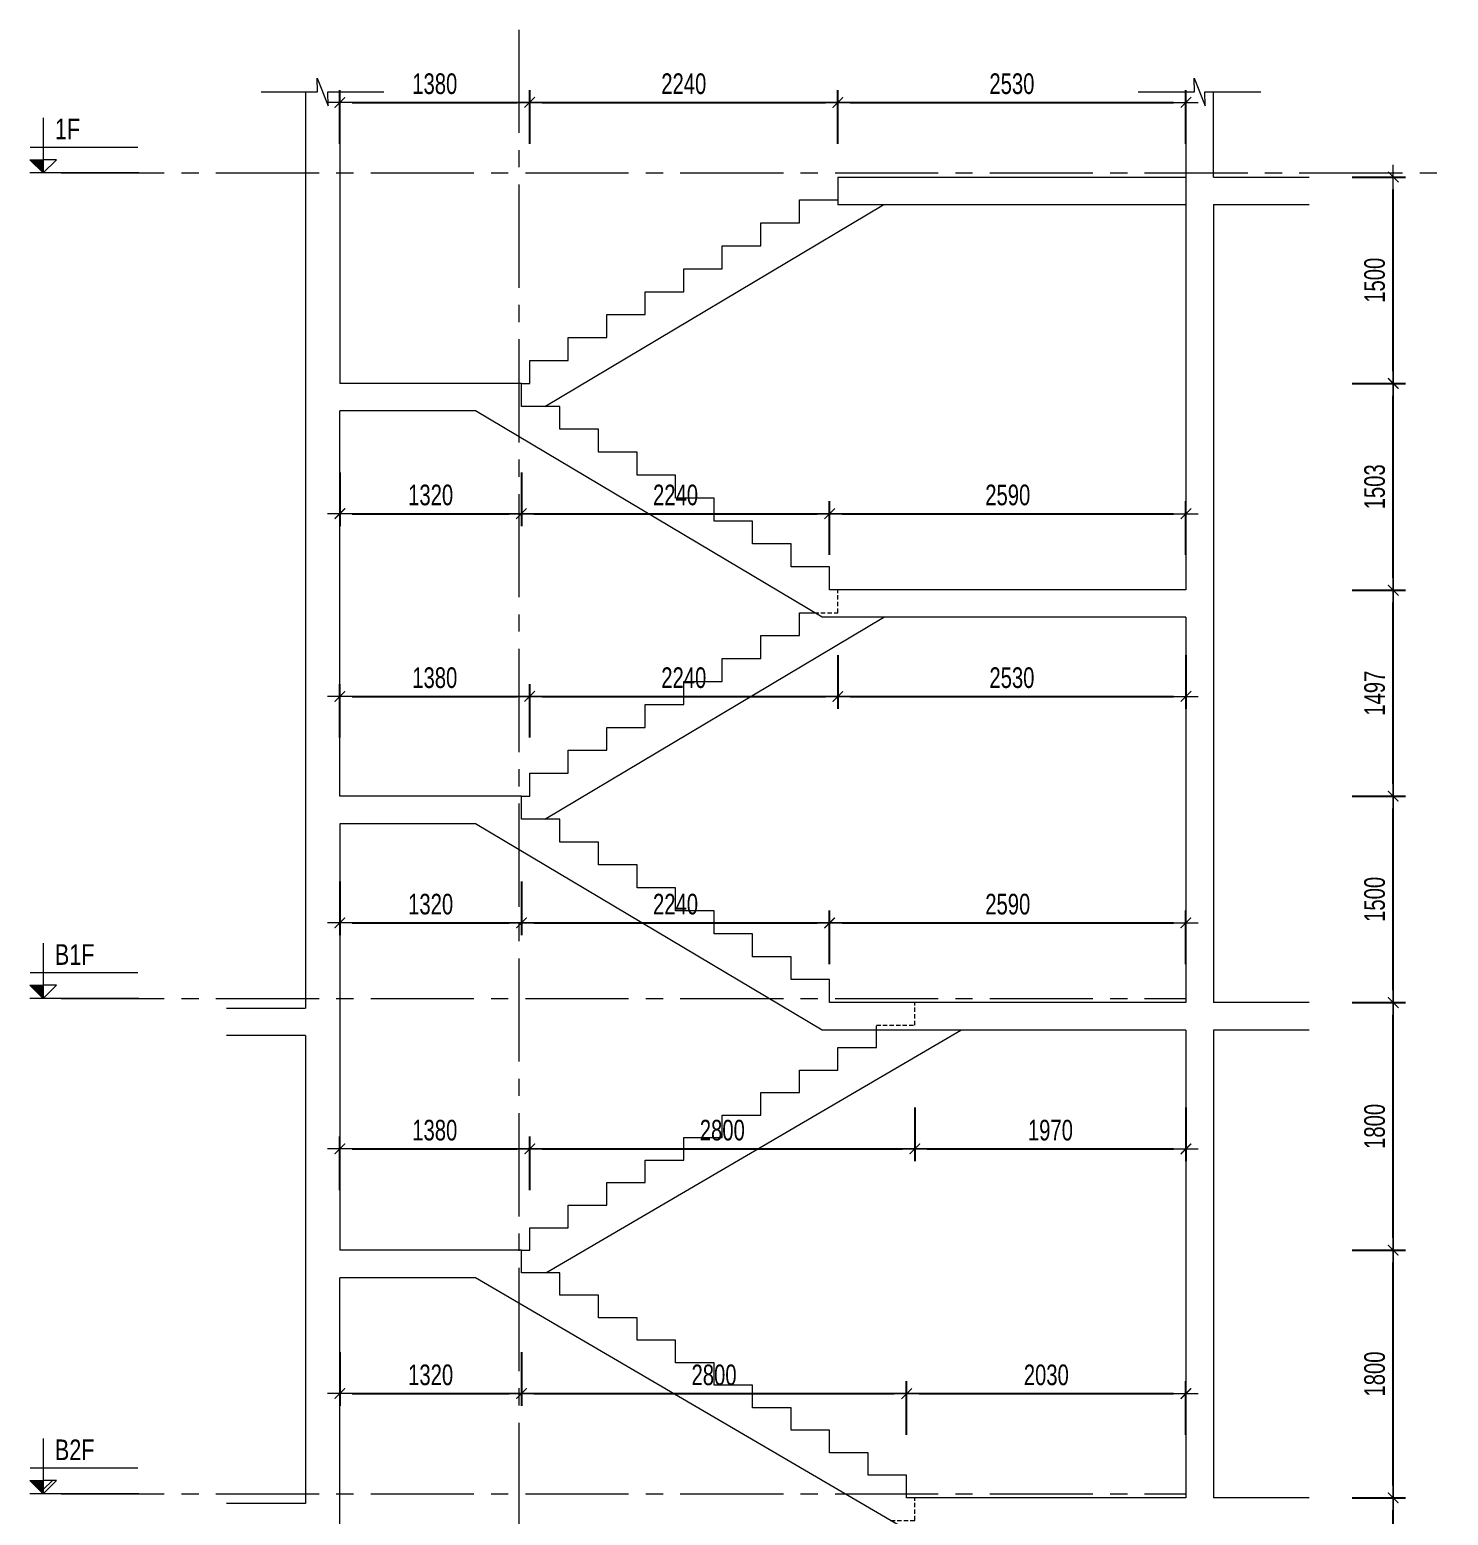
# Model space of a CAD drawing. Header units: millimetres. Extents: x -179076 to 254975, y -18667 to 296191.
# Drawn here: x 141845 to 152156, y 51589 to 62387 of the extents above; entities that cross this region are included whole.
import ezdxf

# ---------------------------------------------------------------- set-up
doc = ezdxf.new("R2010")
doc.units = ezdxf.units.MM
doc.linetypes.add('CENTER2', pattern=[1.125, 0.75, -0.125, 0.125, -0.125])
doc.linetypes.add('HIDDEN2', pattern=[4.762499999999999, 3.175, -1.5875])
doc.layers.get('Defpoints').update_dxf_attribs({"color": 151, "lineweight": 9})
for name, color, linetype, lineweight in [('NDC_S_ANNO', 7, 'Continuous', 20), ('NDC_S_AXIS', 5, 'CENTER2', 13), ('NDC_S_CONTINUOUS', 3, 'Continuous', 20), ('NDC_S_DIM', 1, 'Continuous', 15), ('NDC_S_HIDDEN', 8, 'HIDDEN2', 13), ('NDC_S_SLAB', 2, 'Continuous', 20), ('NDC_S_SYMBOL', 1, 'Continuous', 15), ('NDC_S_TEXT SYMBOL', 7, 'Continuous', 20), ('NDC_S_VN TEXT', 7, 'Continuous', 20)]:
    doc.layers.add(name, color=color, linetype=linetype, lineweight=lineweight)
doc.styles.add('NDC_ANNO', font='', dxfattribs={"width": 0.8})
doc.styles.add('NDC_DIM', font='', dxfattribs={"width": 0.75})
doc.styles.get('NDC_ANNO').set_extended_font_data('Dotum')
doc.styles.get('NDC_DIM').set_extended_font_data('Dotum')
doc.dimstyles.new('NDC_dim_60', dxfattribs={"dimscale": 60, "dimtxt": 2.5, "dimasz": 1.5, "dimexe": 1.5, "dimexo": 2.5, "dimgap": 1, "dimtad": 1, "dimdec": 0, "dimzin": 0, "dimdsep": 46, "dimtxsty": 'NDC_DIM', "dimblk": 'DIMMARK', "dimcen": 0.09, "dimdle": 1.2, "dimclrd": 1, "dimclre": 1, "dimclrt": 3, "dimadec": 0, "dimazin": 0, "dimtfac": 1, "dimtdec": 0, "dimtix": 1, "dimtofl": 0, "dimtmove": 0, "dimatfit": 3, "dimfxl": 5, "dimfxlon": 1, "dimtolj": 1, "dimtzin": 0, "dimarcsym": 0})

# ---------------------------------------------------------------- blocks, each defined once
blk = doc.blocks.new('DIMMARK')
at = {"layer": 'NDC_S_DIM', "color": 1}
blk.add_line((-1.5, 0), (1, 0), dxfattribs=at)
at = {"layer": 'NDC_S_DIM', "color": 2, "const_width": 0.1}
blk.add_lwpolyline([(-0.4242640687119285, -0.4242640687119285), (0.4242640687119285, 0.4242640687119285)], dxfattribs=at)
blk = doc.blocks.new('*D1875')
at = {"layer": 'Defpoints', "color": 0, "transparency": 16777216}
for p in [(144098.8112698232, 53516.01293864434), (145418.8112698327, 53516.01293864434), (145418.8112698327, 52473.87206386106)]:
    blk.add_point(p, dxfattribs=at)
at = {"layer": 'NDC_S_DIM', "color": 1, "lineweight": -2, "transparency": 16777216}
for p, q in [((144098.8112698232, 52773.87206386106), (144098.8112698232, 52383.87206386106)), ((145418.8112698327, 52773.87206386106), (145418.8112698327, 52383.87206386106)), ((144188.8112698232, 52473.87206386106), (145328.8112698327, 52473.87206386106))]:
    blk.add_line(p, q, dxfattribs=at)
at = {"layer": 'NDC_S_DIM', "color": 1, "lineweight": -2, "transparency": 16777216, "xscale": 90, "yscale": 90, "zscale": 90, "rotation": 180}
blk.add_blockref('DIMMARK', (144098.8112698232, 52473.87206386106), dxfattribs=at)
at = {"layer": 'NDC_S_DIM', "color": 1, "lineweight": -2, "transparency": 16777216, "xscale": 90, "yscale": 90, "zscale": 90}
blk.add_blockref('DIMMARK', (145418.8112698327, 52473.87206386106), dxfattribs=at)
at = {"layer": 'NDC_S_DIM', "color": 3, "transparency": 16777216, "insert": (144758.8112698279, 52608.97382776879), "char_height": 150, "attachment_point": 5, "style": 'NDC_DIM'}
blk.add_mtext('\\A1;1320', dxfattribs=at)
blk = doc.blocks.new('*D1876')
at = {"layer": 'Defpoints', "color": 0, "transparency": 16777216}
for p in [(145418.8112698327, 53516.01293864434), (148218.8112698323, 52473.87206386106), (148218.8112698323, 51716.01293951256)]:
    blk.add_point(p, dxfattribs=at)
at = {"layer": 'NDC_S_DIM', "color": 1, "lineweight": -2, "transparency": 16777216}
for p, q in [((145418.8112698327, 52773.87206386106), (145418.8112698327, 52383.87206386106)), ((148218.8112698323, 52173.87206386106), (148218.8112698323, 52563.87206386106)), ((145508.8112698327, 52473.87206386106), (148128.8112698323, 52473.87206386106))]:
    blk.add_line(p, q, dxfattribs=at)
at = {"layer": 'NDC_S_DIM', "color": 1, "lineweight": -2, "transparency": 16777216, "xscale": 90, "yscale": 90, "zscale": 90, "rotation": 180}
blk.add_blockref('DIMMARK', (145418.8112698327, 52473.87206386106), dxfattribs=at)
at = {"layer": 'NDC_S_DIM', "color": 1, "lineweight": -2, "transparency": 16777216, "xscale": 90, "yscale": 90, "zscale": 90}
blk.add_blockref('DIMMARK', (148218.8112698323, 52473.87206386106), dxfattribs=at)
at = {"layer": 'NDC_S_DIM', "color": 3, "transparency": 16777216, "insert": (146818.8112698325, 52608.97382776879), "char_height": 150, "attachment_point": 5, "style": 'NDC_DIM'}
blk.add_mtext('\\A1;2800', dxfattribs=at)
blk = doc.blocks.new('*D1877')
at = {"layer": 'Defpoints', "color": 0, "transparency": 16777216}
for p in [(150248.8112897482, 52473.87206386106), (148218.8112698323, 51716.01293951256), (150248.8112897482, 51716.01293951245)]:
    blk.add_point(p, dxfattribs=at)
at = {"layer": 'NDC_S_DIM', "color": 1, "lineweight": -2, "transparency": 16777216}
for p, q in [((148218.8112698323, 52173.87206386106), (148218.8112698323, 52563.87206386106)), ((150248.8112897482, 52173.87206386106), (150248.8112897482, 52563.87206386106)), ((148308.8112698323, 52473.87206386106), (150158.8112897482, 52473.87206386106))]:
    blk.add_line(p, q, dxfattribs=at)
at = {"layer": 'NDC_S_DIM', "color": 1, "lineweight": -2, "transparency": 16777216, "xscale": 90, "yscale": 90, "zscale": 90, "rotation": 180}
blk.add_blockref('DIMMARK', (148218.8112698323, 52473.87206386106), dxfattribs=at)
at = {"layer": 'NDC_S_DIM', "color": 1, "lineweight": -2, "transparency": 16777216, "xscale": 90, "yscale": 90, "zscale": 90}
blk.add_blockref('DIMMARK', (150248.8112897482, 52473.87206386106), dxfattribs=at)
at = {"layer": 'NDC_S_DIM', "color": 3, "transparency": 16777216, "insert": (149233.8112797902, 52608.97382776879), "char_height": 150, "attachment_point": 5, "style": 'NDC_DIM'}
blk.add_mtext('\\A1;2030', dxfattribs=at)
blk = doc.blocks.new('*D1878')
at = {"layer": 'Defpoints', "color": 0, "transparency": 16777216}
for p in [(145478.8112698326, 54252.54878721672), (144098.8112698232, 53516.01293908101), (145478.8112698326, 53516.01293908101)]:
    blk.add_point(p, dxfattribs=at)
at = {"layer": 'NDC_S_DIM', "color": 1, "lineweight": -2, "transparency": 16777216}
for p, q in [((144098.8112698232, 53952.54878721672), (144098.8112698232, 54342.54878721672)), ((145478.8112698326, 53952.54878721672), (145478.8112698326, 54342.54878721672)), ((144188.8112698232, 54252.54878721672), (145388.8112698326, 54252.54878721672))]:
    blk.add_line(p, q, dxfattribs=at)
at = {"layer": 'NDC_S_DIM', "color": 1, "lineweight": -2, "transparency": 16777216, "xscale": 90, "yscale": 90, "zscale": 90, "rotation": 180}
blk.add_blockref('DIMMARK', (144098.8112698232, 54252.54878721672), dxfattribs=at)
at = {"layer": 'NDC_S_DIM', "color": 1, "lineweight": -2, "transparency": 16777216, "xscale": 90, "yscale": 90, "zscale": 90}
blk.add_blockref('DIMMARK', (145478.8112698326, 54252.54878721672), dxfattribs=at)
at = {"layer": 'NDC_S_DIM', "color": 3, "transparency": 16777216, "insert": (144788.8112698279, 54387.65055112445), "char_height": 150, "attachment_point": 5, "style": 'NDC_DIM'}
blk.add_mtext('\\A1;1380', dxfattribs=at)
blk = doc.blocks.new('*D1888')
at = {"layer": 'Defpoints', "color": 0, "transparency": 16777216}
for p in [(148278.8112698323, 55152.37657583931), (148278.8112698323, 54252.54878721672), (145478.8112698326, 53516.01293908101)]:
    blk.add_point(p, dxfattribs=at)
at = {"layer": 'NDC_S_DIM', "color": 1, "lineweight": -2, "transparency": 16777216}
for p, q in [((148278.8112698323, 54552.54878721672), (148278.8112698323, 54162.54878721672)), ((145478.8112698326, 53952.54878721672), (145478.8112698326, 54342.54878721672)), ((145568.8112698326, 54252.54878721672), (148188.8112698323, 54252.54878721672))]:
    blk.add_line(p, q, dxfattribs=at)
at = {"layer": 'NDC_S_DIM', "color": 1, "lineweight": -2, "transparency": 16777216, "xscale": 90, "yscale": 90, "zscale": 90, "rotation": 180}
blk.add_blockref('DIMMARK', (145478.8112698326, 54252.54878721672), dxfattribs=at)
at = {"layer": 'NDC_S_DIM', "color": 1, "lineweight": -2, "transparency": 16777216, "xscale": 90, "yscale": 90, "zscale": 90}
blk.add_blockref('DIMMARK', (148278.8112698323, 54252.54878721672), dxfattribs=at)
at = {"layer": 'NDC_S_DIM', "color": 3, "transparency": 16777216, "insert": (146878.8112698324, 54387.65055112445), "char_height": 150, "attachment_point": 5, "style": 'NDC_DIM'}
blk.add_mtext('\\A1;2800', dxfattribs=at)
blk = doc.blocks.new('*D1889')
at = {"layer": 'Defpoints', "color": 0, "transparency": 16777216}
for p in [(148278.8112698323, 55152.37657583931), (150248.8112897482, 55116.01293951256), (150248.8112897482, 54252.54878721672)]:
    blk.add_point(p, dxfattribs=at)
at = {"layer": 'NDC_S_DIM', "color": 1, "lineweight": -2, "transparency": 16777216}
for p, q in [((148278.8112698323, 54552.54878721672), (148278.8112698323, 54162.54878721672)), ((150248.8112897482, 54552.54878721672), (150248.8112897482, 54162.54878721672)), ((148368.8112698323, 54252.54878721672), (150158.8112897482, 54252.54878721672))]:
    blk.add_line(p, q, dxfattribs=at)
at = {"layer": 'NDC_S_DIM', "color": 1, "lineweight": -2, "transparency": 16777216, "xscale": 90, "yscale": 90, "zscale": 90, "rotation": 180}
blk.add_blockref('DIMMARK', (148278.8112698323, 54252.54878721672), dxfattribs=at)
at = {"layer": 'NDC_S_DIM', "color": 1, "lineweight": -2, "transparency": 16777216, "xscale": 90, "yscale": 90, "zscale": 90}
blk.add_blockref('DIMMARK', (150248.8112897482, 54252.54878721672), dxfattribs=at)
at = {"layer": 'NDC_S_DIM', "color": 3, "transparency": 16777216, "insert": (149263.8112797902, 54387.65055112445), "char_height": 150, "attachment_point": 5, "style": 'NDC_DIM'}
blk.add_mtext('\\A1;1970', dxfattribs=at)
blk = doc.blocks.new('*D1890')
at = {"layer": 'Defpoints', "color": 0, "transparency": 16777216}
for p in [(144098.8112698232, 56816.01293951419), (145418.8112698327, 56816.01293951419), (145418.8112698327, 55895.36384283921)]:
    blk.add_point(p, dxfattribs=at)
at = {"layer": 'NDC_S_DIM', "color": 1, "lineweight": -2, "transparency": 16777216}
for p, q in [((144098.8112698232, 56195.36384283921), (144098.8112698232, 55805.36384283921)), ((145418.8112698327, 56195.36384283921), (145418.8112698327, 55805.36384283921)), ((144188.8112698232, 55895.36384283921), (145328.8112698327, 55895.36384283921))]:
    blk.add_line(p, q, dxfattribs=at)
at = {"layer": 'NDC_S_DIM', "color": 1, "lineweight": -2, "transparency": 16777216, "xscale": 90, "yscale": 90, "zscale": 90, "rotation": 180}
blk.add_blockref('DIMMARK', (144098.8112698232, 55895.36384283921), dxfattribs=at)
at = {"layer": 'NDC_S_DIM', "color": 1, "lineweight": -2, "transparency": 16777216, "xscale": 90, "yscale": 90, "zscale": 90}
blk.add_blockref('DIMMARK', (145418.8112698327, 55895.36384283921), dxfattribs=at)
at = {"layer": 'NDC_S_DIM', "color": 3, "transparency": 16777216, "insert": (144758.8112698279, 56030.46560674694), "char_height": 150, "attachment_point": 5, "style": 'NDC_DIM'}
blk.add_mtext('\\A1;1320', dxfattribs=at)
blk = doc.blocks.new('*D1891')
at = {"layer": 'Defpoints', "color": 0, "transparency": 16777216}
for p in [(145418.8112698327, 56816.01293951419), (147658.8113654723, 55895.36384283921), (147658.8113654723, 55316.01293951256)]:
    blk.add_point(p, dxfattribs=at)
at = {"layer": 'NDC_S_DIM', "color": 1, "lineweight": -2, "transparency": 16777216}
for p, q in [((145418.8112698327, 56195.36384283921), (145418.8112698327, 55805.36384283921)), ((147658.8113654723, 55595.36384283921), (147658.8113654723, 55985.36384283921)), ((145508.8112698327, 55895.36384283921), (147568.8113654723, 55895.36384283921))]:
    blk.add_line(p, q, dxfattribs=at)
at = {"layer": 'NDC_S_DIM', "color": 1, "lineweight": -2, "transparency": 16777216, "xscale": 90, "yscale": 90, "zscale": 90, "rotation": 180}
blk.add_blockref('DIMMARK', (145418.8112698327, 55895.36384283921), dxfattribs=at)
at = {"layer": 'NDC_S_DIM', "color": 1, "lineweight": -2, "transparency": 16777216, "xscale": 90, "yscale": 90, "zscale": 90}
blk.add_blockref('DIMMARK', (147658.8113654723, 55895.36384283921), dxfattribs=at)
at = {"layer": 'NDC_S_DIM', "color": 3, "transparency": 16777216, "insert": (146538.8113176525, 56030.46560674694), "char_height": 150, "attachment_point": 5, "style": 'NDC_DIM'}
blk.add_mtext('\\A1;2240', dxfattribs=at)
blk = doc.blocks.new('*D1892')
at = {"layer": 'Defpoints', "color": 0, "transparency": 16777216}
for p in [(150248.8112897482, 55895.36384283921), (147658.8113654723, 55316.01293951256), (150248.8112897482, 55316.01293951256)]:
    blk.add_point(p, dxfattribs=at)
at = {"layer": 'NDC_S_DIM', "color": 1, "lineweight": -2, "transparency": 16777216}
for p, q in [((147658.8113654723, 55595.36384283921), (147658.8113654723, 55985.36384283921)), ((150248.8112897482, 55595.36384283921), (150248.8112897482, 55985.36384283921)), ((147748.8113654723, 55895.36384283921), (150158.8112897482, 55895.36384283921))]:
    blk.add_line(p, q, dxfattribs=at)
at = {"layer": 'NDC_S_DIM', "color": 1, "lineweight": -2, "transparency": 16777216, "xscale": 90, "yscale": 90, "zscale": 90, "rotation": 180}
blk.add_blockref('DIMMARK', (147658.8113654723, 55895.36384283921), dxfattribs=at)
at = {"layer": 'NDC_S_DIM', "color": 1, "lineweight": -2, "transparency": 16777216, "xscale": 90, "yscale": 90, "zscale": 90}
blk.add_blockref('DIMMARK', (150248.8112897482, 55895.36384283921), dxfattribs=at)
at = {"layer": 'NDC_S_DIM', "color": 3, "transparency": 16777216, "insert": (148953.8113276103, 56030.46560674694), "char_height": 150, "attachment_point": 5, "style": 'NDC_DIM'}
blk.add_mtext('\\A1;2590', dxfattribs=at)
blk = doc.blocks.new('*D1893')
at = {"layer": 'Defpoints', "color": 0, "transparency": 16777216}
for p in [(145478.8112698326, 57541.33646657883), (144098.8112698232, 56816.01293951419), (145478.8112698326, 56816.01293951419)]:
    blk.add_point(p, dxfattribs=at)
at = {"layer": 'NDC_S_DIM', "color": 1, "lineweight": -2, "transparency": 16777216}
for p, q in [((144098.8112698232, 57241.33646657883), (144098.8112698232, 57631.33646657883)), ((145478.8112698326, 57241.33646657883), (145478.8112698326, 57631.33646657883)), ((144188.8112698232, 57541.33646657883), (145388.8112698326, 57541.33646657883))]:
    blk.add_line(p, q, dxfattribs=at)
at = {"layer": 'NDC_S_DIM', "color": 1, "lineweight": -2, "transparency": 16777216, "xscale": 90, "yscale": 90, "zscale": 90, "rotation": 180}
blk.add_blockref('DIMMARK', (144098.8112698232, 57541.33646657883), dxfattribs=at)
at = {"layer": 'NDC_S_DIM', "color": 1, "lineweight": -2, "transparency": 16777216, "xscale": 90, "yscale": 90, "zscale": 90}
blk.add_blockref('DIMMARK', (145478.8112698326, 57541.33646657883), dxfattribs=at)
at = {"layer": 'NDC_S_DIM', "color": 3, "transparency": 16777216, "insert": (144788.8112698279, 57676.43823048656), "char_height": 150, "attachment_point": 5, "style": 'NDC_DIM'}
blk.add_mtext('\\A1;1380', dxfattribs=at)
blk = doc.blocks.new('*D1894')
at = {"layer": 'Defpoints', "color": 0, "transparency": 16777216}
for p in [(147718.8112698323, 58149.34627284722), (147718.8112698323, 57541.33646657883), (145478.8112698326, 56816.01293951419)]:
    blk.add_point(p, dxfattribs=at)
at = {"layer": 'NDC_S_DIM', "color": 1, "lineweight": -2, "transparency": 16777216}
for p, q in [((147718.8112698323, 57841.33646657883), (147718.8112698323, 57451.33646657883)), ((145478.8112698326, 57241.33646657883), (145478.8112698326, 57631.33646657883)), ((145568.8112698326, 57541.33646657883), (147628.8112698323, 57541.33646657883))]:
    blk.add_line(p, q, dxfattribs=at)
at = {"layer": 'NDC_S_DIM', "color": 1, "lineweight": -2, "transparency": 16777216, "xscale": 90, "yscale": 90, "zscale": 90, "rotation": 180}
blk.add_blockref('DIMMARK', (145478.8112698326, 57541.33646657883), dxfattribs=at)
at = {"layer": 'NDC_S_DIM', "color": 1, "lineweight": -2, "transparency": 16777216, "xscale": 90, "yscale": 90, "zscale": 90}
blk.add_blockref('DIMMARK', (147718.8112698323, 57541.33646657883), dxfattribs=at)
at = {"layer": 'NDC_S_DIM', "color": 3, "transparency": 16777216, "insert": (146598.8112698324, 57676.43823048656), "char_height": 150, "attachment_point": 5, "style": 'NDC_DIM'}
blk.add_mtext('\\A1;2240', dxfattribs=at)
blk = doc.blocks.new('*D1895')
at = {"layer": 'Defpoints', "color": 0, "transparency": 16777216}
for p in [(147718.8112698323, 58149.34627284722), (150248.8112897482, 58116.01293951128), (150248.8112897482, 57541.33646657883)]:
    blk.add_point(p, dxfattribs=at)
at = {"layer": 'NDC_S_DIM', "color": 1, "lineweight": -2, "transparency": 16777216}
for p, q in [((147718.8112698323, 57841.33646657883), (147718.8112698323, 57451.33646657883)), ((150248.8112897482, 57841.33646657883), (150248.8112897482, 57451.33646657883)), ((147808.8112698323, 57541.33646657883), (150158.8112897482, 57541.33646657883))]:
    blk.add_line(p, q, dxfattribs=at)
at = {"layer": 'NDC_S_DIM', "color": 1, "lineweight": -2, "transparency": 16777216, "xscale": 90, "yscale": 90, "zscale": 90, "rotation": 180}
blk.add_blockref('DIMMARK', (147718.8112698323, 57541.33646657883), dxfattribs=at)
at = {"layer": 'NDC_S_DIM', "color": 1, "lineweight": -2, "transparency": 16777216, "xscale": 90, "yscale": 90, "zscale": 90}
blk.add_blockref('DIMMARK', (150248.8112897482, 57541.33646657883), dxfattribs=at)
at = {"layer": 'NDC_S_DIM', "color": 3, "transparency": 16777216, "insert": (148983.8112797902, 57676.43823048656), "char_height": 150, "attachment_point": 5, "style": 'NDC_DIM'}
blk.add_mtext('\\A1;2530', dxfattribs=at)
blk = doc.blocks.new('*D1896')
at = {"layer": 'Defpoints', "color": 0, "transparency": 16777216}
for p in [(144098.8112698232, 59816.0129395128), (145418.8112698326, 59816.0129395128), (145418.8112698326, 58869.38029553189)]:
    blk.add_point(p, dxfattribs=at)
at = {"layer": 'NDC_S_DIM', "color": 1, "lineweight": -2, "transparency": 16777216}
for p, q in [((144098.8112698232, 59169.38029553189), (144098.8112698232, 58779.38029553189)), ((145418.8112698326, 59169.38029553189), (145418.8112698326, 58779.38029553189)), ((144188.8112698232, 58869.38029553189), (145328.8112698326, 58869.38029553189))]:
    blk.add_line(p, q, dxfattribs=at)
at = {"layer": 'NDC_S_DIM', "color": 1, "lineweight": -2, "transparency": 16777216, "xscale": 90, "yscale": 90, "zscale": 90, "rotation": 180}
blk.add_blockref('DIMMARK', (144098.8112698232, 58869.38029553189), dxfattribs=at)
at = {"layer": 'NDC_S_DIM', "color": 1, "lineweight": -2, "transparency": 16777216, "xscale": 90, "yscale": 90, "zscale": 90}
blk.add_blockref('DIMMARK', (145418.8112698326, 58869.38029553189), dxfattribs=at)
at = {"layer": 'NDC_S_DIM', "color": 3, "transparency": 16777216, "insert": (144758.8112698279, 59004.48205943962), "char_height": 150, "attachment_point": 5, "style": 'NDC_DIM'}
blk.add_mtext('\\A1;1320', dxfattribs=at)
blk = doc.blocks.new('*D1897')
at = {"layer": 'Defpoints', "color": 0, "transparency": 16777216}
for p in [(145418.8112698326, 59816.0129395128), (147658.8112698323, 58869.38029553189), (147658.8112698323, 58316.0129395114)]:
    blk.add_point(p, dxfattribs=at)
at = {"layer": 'NDC_S_DIM', "color": 1, "lineweight": -2, "transparency": 16777216}
for p, q in [((145418.8112698326, 59169.38029553189), (145418.8112698326, 58779.38029553189)), ((147658.8112698323, 58569.38029553189), (147658.8112698323, 58959.38029553189)), ((145508.8112698326, 58869.38029553189), (147568.8112698323, 58869.38029553189))]:
    blk.add_line(p, q, dxfattribs=at)
at = {"layer": 'NDC_S_DIM', "color": 1, "lineweight": -2, "transparency": 16777216, "xscale": 90, "yscale": 90, "zscale": 90, "rotation": 180}
blk.add_blockref('DIMMARK', (145418.8112698326, 58869.38029553189), dxfattribs=at)
at = {"layer": 'NDC_S_DIM', "color": 1, "lineweight": -2, "transparency": 16777216, "xscale": 90, "yscale": 90, "zscale": 90}
blk.add_blockref('DIMMARK', (147658.8112698323, 58869.38029553189), dxfattribs=at)
at = {"layer": 'NDC_S_DIM', "color": 3, "transparency": 16777216, "insert": (146538.8112698324, 59004.48205943962), "char_height": 150, "attachment_point": 5, "style": 'NDC_DIM'}
blk.add_mtext('\\A1;2240', dxfattribs=at)
blk = doc.blocks.new('*D1898')
at = {"layer": 'Defpoints', "color": 0, "transparency": 16777216}
for p in [(150248.8112897484, 58869.38029553189), (147658.8112698323, 58316.0129395114), (150248.8112897484, 58316.0129395114)]:
    blk.add_point(p, dxfattribs=at)
at = {"layer": 'NDC_S_DIM', "color": 1, "lineweight": -2, "transparency": 16777216}
for p, q in [((147658.8112698323, 58569.38029553189), (147658.8112698323, 58959.38029553189)), ((150248.8112897484, 58569.38029553189), (150248.8112897484, 58959.38029553189)), ((147748.8112698323, 58869.38029553189), (150158.8112897484, 58869.38029553189))]:
    blk.add_line(p, q, dxfattribs=at)
at = {"layer": 'NDC_S_DIM', "color": 1, "lineweight": -2, "transparency": 16777216, "xscale": 90, "yscale": 90, "zscale": 90, "rotation": 180}
blk.add_blockref('DIMMARK', (147658.8112698323, 58869.38029553189), dxfattribs=at)
at = {"layer": 'NDC_S_DIM', "color": 1, "lineweight": -2, "transparency": 16777216, "xscale": 90, "yscale": 90, "zscale": 90}
blk.add_blockref('DIMMARK', (150248.8112897484, 58869.38029553189), dxfattribs=at)
at = {"layer": 'NDC_S_DIM', "color": 3, "transparency": 16777216, "insert": (148953.8112797903, 59004.48205943962), "char_height": 150, "attachment_point": 5, "style": 'NDC_DIM'}
blk.add_mtext('\\A1;2590', dxfattribs=at)
blk = doc.blocks.new('*D1899')
at = {"layer": 'Defpoints', "color": 0, "transparency": 16777216}
for p in [(145478.8112698326, 61858.56983013318), (144098.8112698232, 59816.0129395128), (145478.8112698326, 59816.0129395128)]:
    blk.add_point(p, dxfattribs=at)
at = {"layer": 'NDC_S_DIM', "color": 1, "lineweight": -2, "transparency": 16777216}
for p, q in [((144098.8112698232, 61558.56983013318), (144098.8112698232, 61948.56983013318)), ((145478.8112698326, 61558.56983013318), (145478.8112698326, 61948.56983013318)), ((144188.8112698232, 61858.56983013318), (145388.8112698326, 61858.56983013318))]:
    blk.add_line(p, q, dxfattribs=at)
at = {"layer": 'NDC_S_DIM', "color": 1, "lineweight": -2, "transparency": 16777216, "xscale": 90, "yscale": 90, "zscale": 90, "rotation": 180}
blk.add_blockref('DIMMARK', (144098.8112698232, 61858.56983013318), dxfattribs=at)
at = {"layer": 'NDC_S_DIM', "color": 1, "lineweight": -2, "transparency": 16777216, "xscale": 90, "yscale": 90, "zscale": 90}
blk.add_blockref('DIMMARK', (145478.8112698326, 61858.56983013318), dxfattribs=at)
at = {"layer": 'NDC_S_DIM', "color": 3, "transparency": 16777216, "insert": (144788.8112698279, 61993.67159404091), "char_height": 150, "attachment_point": 5, "style": 'NDC_DIM'}
blk.add_mtext('\\A1;1380', dxfattribs=at)
blk = doc.blocks.new('*D1900')
at = {"layer": 'Defpoints', "color": 0, "transparency": 16777216}
for p in [(147718.8113123639, 61858.56983013318), (147718.8113123639, 61149.34628548177), (145478.8112698326, 59816.0129395128)]:
    blk.add_point(p, dxfattribs=at)
at = {"layer": 'NDC_S_DIM', "color": 1, "lineweight": -2, "transparency": 16777216}
for p, q in [((145478.8112698326, 61558.56983013318), (145478.8112698326, 61948.56983013318)), ((147718.8113123639, 61558.56983013318), (147718.8113123639, 61948.56983013318)), ((145568.8112698326, 61858.56983013318), (147628.8113123639, 61858.56983013318))]:
    blk.add_line(p, q, dxfattribs=at)
at = {"layer": 'NDC_S_DIM', "color": 1, "lineweight": -2, "transparency": 16777216, "xscale": 90, "yscale": 90, "zscale": 90, "rotation": 180}
blk.add_blockref('DIMMARK', (145478.8112698326, 61858.56983013318), dxfattribs=at)
at = {"layer": 'NDC_S_DIM', "color": 1, "lineweight": -2, "transparency": 16777216, "xscale": 90, "yscale": 90, "zscale": 90}
blk.add_blockref('DIMMARK', (147718.8113123639, 61858.56983013318), dxfattribs=at)
at = {"layer": 'NDC_S_DIM', "color": 3, "transparency": 16777216, "insert": (146598.8112910982, 61993.67159404091), "char_height": 150, "attachment_point": 5, "style": 'NDC_DIM'}
blk.add_mtext('\\A1;2240', dxfattribs=at)
blk = doc.blocks.new('*D1901')
at = {"layer": 'Defpoints', "color": 0, "transparency": 16777216}
for p in [(150248.8112897482, 61858.56983013318), (150248.8112897482, 61316.01293951023), (147718.8113123639, 61149.34628548177)]:
    blk.add_point(p, dxfattribs=at)
at = {"layer": 'NDC_S_DIM', "color": 1, "lineweight": -2, "transparency": 16777216}
for p, q in [((147718.8113123639, 61558.56983013318), (147718.8113123639, 61948.56983013318)), ((150248.8112897482, 61558.56983013318), (150248.8112897482, 61948.56983013318)), ((147808.8113123639, 61858.56983013318), (150158.8112897482, 61858.56983013318))]:
    blk.add_line(p, q, dxfattribs=at)
at = {"layer": 'NDC_S_DIM', "color": 1, "lineweight": -2, "transparency": 16777216, "xscale": 90, "yscale": 90, "zscale": 90, "rotation": 180}
blk.add_blockref('DIMMARK', (147718.8113123639, 61858.56983013318), dxfattribs=at)
at = {"layer": 'NDC_S_DIM', "color": 1, "lineweight": -2, "transparency": 16777216, "xscale": 90, "yscale": 90, "zscale": 90}
blk.add_blockref('DIMMARK', (150248.8112897482, 61858.56983013318), dxfattribs=at)
at = {"layer": 'NDC_S_DIM', "color": 3, "transparency": 16777216, "insert": (148983.8113010561, 61993.67159404091), "char_height": 150, "attachment_point": 5, "style": 'NDC_DIM'}
blk.add_mtext('\\A1;2530', dxfattribs=at)
blk = doc.blocks.new('kata_block_CT')
at = {"layer": 'NDC_S_ANNO'}
blk.add_hatch(color=3, dxfattribs=at).paths.add_polyline_path([(0, 1.596954857557648), (-1.612010908633238, 1.596954857557648), (0, 0)])
at = {"layer": 'NDC_S_ANNO', "ltscale": 50}
h = blk.add_hatch(dxfattribs=at)
h.set_pattern_fill('ANSI31', color=256, scale=1.406250541793835, style=0)
h.set_pattern_definition([(45.00000000000001, (0, 5.456968210637569e-12), (-3.157122508925224, 3.157122508925225), [])])
h.paths.add_polyline_path([(0, 1.596954857557648), (0, 0), (1.612010908924276, 1.596954857557648)])
for p, q in [((-1.592704896858777, 3.140833880479477), (11.46947077315417, 3.140833880479477)), ((11.56125648126181, 5.456968210637569e-12), (-1.63869572513795, 5.456968210637569e-12))]:
    blk.add_line(p, q, dxfattribs=at)
for points in [[(0, 6.69495074864426), (0, 0)], [(0, 0), (-1.612010908924276, 1.596954857557648), (0, 1.596954857557648)], [(0, 0), (1.612010908924276, 1.596954857557648), (0, 1.596954857557648)]]:
    blk.add_lwpolyline(points, dxfattribs=at)
at = {"layer": 'NDC_S_ANNO', "color": 8, "ltscale": 50}
blk.add_lwpolyline([(0, 0), (-1.612010908633238, 1.596954857557648), (0, 1.596954857557648)], dxfattribs=at)
at = {"layer": 'NDC_S_TEXT SYMBOL', "color": 3, "style": 'NDC_ANNO', "width": 0.8}
blk.add_attdef('CT', (1.409564409346785, 4.068271311703938), '', height=2.5, dxfattribs=at)
blk = doc.blocks.new('*D2082')
at = {"layer": 'Defpoints', "color": 0, "transparency": 16777216}
for p in [(148218.8112698323, 51716.01293951259), (151755.9078663299, 51716.01293951259), (145448.8112698328, 49916.0129399488)]:
    blk.add_point(p, dxfattribs=at)
at = {"layer": 'NDC_S_DIM', "color": 1, "lineweight": -2, "transparency": 16777216}
for p, q in [((151455.9078663299, 51716.01293951259), (151845.9078663299, 51716.01293951259)), ((151755.9078663299, 50006.01293994881), (151755.9078663299, 51626.01293951259)), ((151455.9078663299, 49916.01293994881), (151845.9078663299, 49916.01293994881))]:
    blk.add_line(p, q, dxfattribs=at)
at = {"layer": 'NDC_S_DIM', "color": 1, "lineweight": -2, "transparency": 16777216, "xscale": 90, "yscale": 90, "zscale": 90}
for p, rotation in [((151755.9078663299, 51716.01293951259), 90), ((151755.9078663299, 49916.01293994881), 270)]:
    blk.add_blockref('DIMMARK', p, dxfattribs=dict(at, rotation=rotation))
at = {"layer": 'NDC_S_DIM', "color": 3, "transparency": 16777216, "insert": (151620.8061024221, 50816.01293973064), "char_height": 150, "attachment_point": 5, "rotation": 90, "style": 'NDC_DIM'}
blk.add_mtext('\\A1;1800', dxfattribs=at)
blk = doc.blocks.new('*D2083')
at = {"layer": 'Defpoints', "color": 0, "transparency": 16777216}
for p in [(145478.8112698327, 53516.01293908104), (151755.9078663299, 53516.01293908105), (148218.8112698323, 51716.01293951259)]:
    blk.add_point(p, dxfattribs=at)
at = {"layer": 'NDC_S_DIM', "color": 1, "lineweight": -2, "transparency": 16777216}
for p, q in [((151455.9078663299, 53516.01293908105), (151845.9078663299, 53516.01293908105)), ((151755.9078663299, 51806.01293951259), (151755.9078663299, 53426.01293908105)), ((151455.9078663299, 51716.01293951259), (151845.9078663299, 51716.01293951259))]:
    blk.add_line(p, q, dxfattribs=at)
at = {"layer": 'NDC_S_DIM', "color": 1, "lineweight": -2, "transparency": 16777216, "xscale": 90, "yscale": 90, "zscale": 90}
for p, rotation in [((151755.9078663299, 53516.01293908105), 90), ((151755.9078663299, 51716.01293951259), 270)]:
    blk.add_blockref('DIMMARK', p, dxfattribs=dict(at, rotation=rotation))
at = {"layer": 'NDC_S_DIM', "color": 3, "transparency": 16777216, "insert": (151620.8061024222, 52616.01293929676), "char_height": 150, "attachment_point": 5, "rotation": 90, "style": 'NDC_DIM'}
blk.add_mtext('\\A1;1800', dxfattribs=at)
blk = doc.blocks.new('*D2084')
at = {"layer": 'Defpoints', "color": 0, "transparency": 16777216}
for p in [(147658.8113654724, 55316.01293951259), (151755.90786633, 55316.01293951259), (145478.8112698327, 53516.01293908104)]:
    blk.add_point(p, dxfattribs=at)
at = {"layer": 'NDC_S_DIM', "color": 1, "lineweight": -2, "transparency": 16777216}
for p, q in [((151455.90786633, 55316.01293951259), (151845.90786633, 55316.01293951259)), ((151755.90786633, 53606.01293908105), (151755.90786633, 55226.01293951259)), ((151455.90786633, 53516.01293908105), (151845.90786633, 53516.01293908105))]:
    blk.add_line(p, q, dxfattribs=at)
at = {"layer": 'NDC_S_DIM', "color": 1, "lineweight": -2, "transparency": 16777216, "xscale": 90, "yscale": 90, "zscale": 90}
for p, rotation in [((151755.90786633, 55316.01293951259), 90), ((151755.90786633, 53516.01293908105), 270)]:
    blk.add_blockref('DIMMARK', p, dxfattribs=dict(at, rotation=rotation))
at = {"layer": 'NDC_S_DIM', "color": 3, "transparency": 16777216, "insert": (151620.8061024222, 54416.01293929676), "char_height": 150, "attachment_point": 5, "rotation": 90, "style": 'NDC_DIM'}
blk.add_mtext('\\A1;1800', dxfattribs=at)
blk = doc.blocks.new('*D2085')
at = {"layer": 'Defpoints', "color": 0, "transparency": 16777216}
for p in [(145478.8112698327, 56816.01293951422), (151755.9078663301, 56816.01293951423), (147658.8113654724, 55316.01293951259)]:
    blk.add_point(p, dxfattribs=at)
at = {"layer": 'NDC_S_DIM', "color": 1, "lineweight": -2, "transparency": 16777216}
for p, q in [((151455.9078663301, 56816.01293951423), (151845.9078663301, 56816.01293951423)), ((151755.9078663301, 55406.01293951259), (151755.9078663301, 56726.01293951423)), ((151455.9078663301, 55316.01293951259), (151845.9078663301, 55316.01293951259))]:
    blk.add_line(p, q, dxfattribs=at)
at = {"layer": 'NDC_S_DIM', "color": 1, "lineweight": -2, "transparency": 16777216, "xscale": 90, "yscale": 90, "zscale": 90}
for p, rotation in [((151755.9078663301, 56816.01293951423), 90), ((151755.9078663301, 55316.01293951259), 270)]:
    blk.add_blockref('DIMMARK', p, dxfattribs=dict(at, rotation=rotation))
at = {"layer": 'NDC_S_DIM', "color": 3, "transparency": 16777216, "insert": (151620.8061024223, 56066.01293951335), "char_height": 150, "attachment_point": 5, "rotation": 90, "style": 'NDC_DIM'}
blk.add_mtext('\\A1;1500', dxfattribs=at)
blk = doc.blocks.new('*D2086')
at = {"layer": 'Defpoints', "color": 0, "transparency": 16777216}
for p in [(147718.8112698323, 58312.98263644425), (151755.9078663301, 58312.98263644425), (145478.8112698327, 56816.01293951422)]:
    blk.add_point(p, dxfattribs=at)
at = {"layer": 'NDC_S_DIM', "color": 1, "lineweight": -2, "transparency": 16777216}
for p, q in [((151455.9078663301, 58312.98263644425), (151845.9078663301, 58312.98263644425)), ((151755.9078663301, 56906.01293951423), (151755.9078663301, 58222.98263644425)), ((151455.9078663301, 56816.01293951423), (151845.9078663301, 56816.01293951423))]:
    blk.add_line(p, q, dxfattribs=at)
at = {"layer": 'NDC_S_DIM', "color": 1, "lineweight": -2, "transparency": 16777216, "xscale": 90, "yscale": 90, "zscale": 90}
for p, rotation in [((151755.9078663301, 58312.98263644425), 90), ((151755.9078663301, 56816.01293951423), 270)]:
    blk.add_blockref('DIMMARK', p, dxfattribs=dict(at, rotation=rotation))
at = {"layer": 'NDC_S_DIM', "color": 3, "transparency": 16777216, "insert": (151620.8061024224, 57564.49778797918), "char_height": 150, "attachment_point": 5, "rotation": 90, "style": 'NDC_DIM'}
blk.add_mtext('\\A1;1497', dxfattribs=at)
blk = doc.blocks.new('*D2087')
at = {"layer": 'Defpoints', "color": 0, "transparency": 16777216}
for p in [(145448.8112698327, 59816.01305323918), (151755.9078663302, 59816.01305323919), (147718.8112698323, 58312.98263644425)]:
    blk.add_point(p, dxfattribs=at)
at = {"layer": 'NDC_S_DIM', "color": 1, "lineweight": -2, "transparency": 16777216}
for p, q in [((151455.9078663302, 59816.01305323919), (151845.9078663302, 59816.01305323919)), ((151755.9078663302, 58402.98263644425), (151755.9078663302, 59726.01305323919)), ((151455.9078663302, 58312.98263644425), (151845.9078663302, 58312.98263644425))]:
    blk.add_line(p, q, dxfattribs=at)
at = {"layer": 'NDC_S_DIM', "color": 1, "lineweight": -2, "transparency": 16777216, "xscale": 90, "yscale": 90, "zscale": 90}
for p, rotation in [((151755.9078663302, 59816.01305323919), 90), ((151755.9078663302, 58312.98263644425), 270)]:
    blk.add_blockref('DIMMARK', p, dxfattribs=dict(at, rotation=rotation))
at = {"layer": 'NDC_S_DIM', "color": 3, "transparency": 16777216, "insert": (151620.8061024224, 59064.49784484166), "char_height": 150, "attachment_point": 5, "rotation": 90, "style": 'NDC_DIM'}
blk.add_mtext('\\A1;1503', dxfattribs=at)
blk = doc.blocks.new('*D2088')
at = {"layer": 'Defpoints', "color": 0, "transparency": 16777216}
for p in [(147718.8113123639, 61316.01293951026), (151755.9078663302, 61316.01293951026), (145448.8112698327, 59816.01305323918)]:
    blk.add_point(p, dxfattribs=at)
at = {"layer": 'NDC_S_DIM', "color": 1, "lineweight": -2, "transparency": 16777216}
for p, q in [((151455.9078663302, 61316.01293951026), (151845.9078663302, 61316.01293951026)), ((151755.9078663302, 59906.01305323919), (151755.9078663302, 61226.01293951026)), ((151455.9078663302, 59816.01305323919), (151845.9078663302, 59816.01305323919))]:
    blk.add_line(p, q, dxfattribs=at)
at = {"layer": 'NDC_S_DIM', "color": 1, "lineweight": -2, "transparency": 16777216, "xscale": 90, "yscale": 90, "zscale": 90}
for p, rotation in [((151755.9078663302, 61316.01293951026), 90), ((151755.9078663302, 59816.01305323919), 270)]:
    blk.add_blockref('DIMMARK', p, dxfattribs=dict(at, rotation=rotation))
at = {"layer": 'NDC_S_DIM', "color": 3, "transparency": 16777216, "insert": (151620.8061024225, 60566.01299637467), "char_height": 150, "attachment_point": 5, "rotation": 90, "style": 'NDC_DIM'}
blk.add_mtext('\\A1;1500', dxfattribs=at)

msp = doc.modelspace()

# ---------------------------------------------------------------- linework, layer by layer
at = {"layer": 'NDC_S_AXIS', "ltscale": 1000}
msp.add_line((145398.8112698233, 62387.02707809077), (145398.8112698233, 45910.32706071359), dxfattribs=at)
for points in [[(142072.974488483, 61346.01293951221), (152155.7428058643, 61346.01293951221)], [(142072.9744884644, 55346.01293951454), (150248.8112897482, 55346.01293951454)], [(142072.9744884644, 51746.01293951466), (150248.8112897482, 51746.01293951466)]]:
    msp.add_lwpolyline(points, dxfattribs=at)
at = {"layer": 'NDC_S_CONTINUOUS'}
for p, q in [((145589.8304303804, 59649.34637393633), (148053.8304473598, 61116.01293951012)), ((145589.8304509478, 56649.34627284755), (148053.8304509434, 58116.0129395114)), ((145595.1899390786, 53352.37657548412), (148612.9677167992, 55116.01293951256))]:
    msp.add_line(p, q, dxfattribs=at)
for points in [[(145418.8112698326, 59816.01305323916), (145478.8112698326, 59816.01305323916), (145478.8112698326, 59982.67970726948), (145758.8112698326, 59982.67970726948), (145758.8112698326, 60149.34636129981), (146038.8112698325, 60149.34636129981), (146038.8112698325, 60316.01301533014), (146318.8112698325, 60316.01301533014), (146318.8112698325, 60482.67966936046), (146598.8112698325, 60482.67966936046), (146598.8112698325, 60649.34632339079), (146878.8112698324, 60649.34632339079), (146878.8112698324, 60816.01297742112), (147158.8112698324, 60816.01297742112), (147158.8112698324, 60982.67963145144), (147438.8112698323, 60982.67963145144), (147438.8112698323, 61149.34628548177), (147718.8113123639, 61149.34628548177)], [(145418.8112698327, 56816.01293951419), (145478.8112698326, 56816.01293951419), (145478.8112698326, 56982.67960618082), (145758.8112698326, 56982.67960618082), (145758.8112698326, 57149.34627284745), (146038.8112698325, 57149.34627284745), (146038.8112698325, 57316.01293951408), (146318.8112698325, 57316.01293951408), (146318.8112698325, 57482.6796061807), (146598.8112698325, 57482.6796061807), (146598.8112698325, 57649.34627284733), (146878.8112698324, 57649.34627284733), (146878.8112698324, 57816.01293951396), (147158.8112698324, 57816.01293951396), (147158.8112698324, 57982.67960618059), (147438.8112698324, 57982.67960618059), (147438.8112698324, 58149.34627284722), (147547.7920893783, 58149.34627284722)], [(145418.8112698327, 53516.01293908101), (145478.8112698326, 53516.01293908101), (145478.8112698326, 53679.64930275694), (145758.8112698326, 53679.64930275694), (145758.8112698326, 53843.28566643276), (146038.8112698325, 53843.28566643276), (146038.8112698325, 54006.92203010858), (146318.8112698325, 54006.92203010858), (146318.8112698325, 54170.5583937844), (146598.8112698325, 54170.5583937844), (146598.8112698325, 54334.19475746022), (146878.8112698324, 54334.19475746022), (146878.8112698324, 54497.83112113603), (147158.8112698324, 54497.83112113603), (147158.8112698324, 54661.46748481185), (147438.8112698324, 54661.46748481185), (147438.8112698324, 54825.10384848767), (147718.8112698323, 54825.10384848767), (147718.8112698323, 54988.74021216349), (147998.8112698323, 54988.74021216349), (147998.8112698323, 55116.01293951256)]]:
    msp.add_lwpolyline(points, dxfattribs=at)
at = {"layer": 'NDC_S_HIDDEN', "ltscale": 10}
for points in [[(147547.7920893783, 58149.34627284722), (147718.8112698323, 58149.34627284722), (147718.8112698323, 58312.98263644422)], [(147998.8112698323, 55116.01293951256), (147998.8112698323, 55152.37657583931), (148278.8112698323, 55152.37657583931), (148278.8112698323, 55316.01293951256)], [(148102.4326005789, 51552.37657591824), (148278.8112698321, 51552.37657591824), (148278.8112698321, 51716.01293951524)]]:
    msp.add_lwpolyline(points, dxfattribs=at)
at = {"layer": 'NDC_S_SLAB'}
for p, q in [((143848.8112698232, 61934.31571787626), (143848.8112698232, 55276.01293951454)), ((144098.8112698232, 61934.31571787626), (144098.8112698232, 59816.0129395128)), ((150448.8112897482, 61316.01293951023), (150448.8112897482, 61934.31571787626)), ((150248.8112897482, 61806.40156152991), (150248.8112897483, 61116.01293951012)), ((147718.8113123639, 61316.01293951023), (150248.8112897482, 61316.01293951023)), ((147718.8113123639, 61316.01293951023), (147718.8113123639, 61113.11331506534)), ((150448.8112897482, 61316.01293951023), (151145.6023836077, 61316.01293951023)), ((147718.8113123639, 61116.01293951023), (150248.8112897482, 61116.01293951012)), ((150248.8112897482, 61116.01293951023), (150248.8112897482, 58316.01293951128)), ((150448.8112897482, 61116.01293951023), (150448.8112897482, 55316.01293951256)), ((150448.8112897482, 61116.01293951023), (151145.6023836077, 61116.01293951023)), ((145083.792085133, 59616.01305323916), (144098.8112698233, 59616.01305323916)), ((144098.8112698232, 56816.01293951419), (144098.8112698232, 59616.0129395128)), ((147603.7920851367, 58116.0129395114), (145083.792085133, 59616.01305323916)), ((150248.8112897482, 58116.01293951128), (147603.7920851367, 58116.0129395114)), ((144098.8112698232, 56616.01293951396), (144098.8112698232, 53516.01293864434)), ((145083.7920787811, 56616.01293951419), (144098.8112698232, 56616.01293951419)), ((147603.792186379, 55116.01293951256), (145083.7920787811, 56616.01293951419)), ((143848.8112698232, 55076.01293951454), (143276.0081073723, 55076.0129395145)), ((143848.8112698232, 55076.01293951466), (143848.8112698232, 51676.01293951466)), ((150248.8112897482, 55116.01293951256), (147603.792186379, 55116.01293951256)), ((150248.8112897482, 55116.01293951256), (150248.8112897482, 51716.01293951245)), ((150448.8112897482, 55116.01293951268), (150448.8112897482, 51716.01293951245)), ((151145.6023836077, 55116.01293951253), (150448.8112897482, 55116.01293951256))]:
    msp.add_line(p, q, dxfattribs=at)
for points in [[(150248.8112897482, 58316.01293951128), (147658.8112698323, 58316.0129395114), (147658.8112698323, 58482.67961881666), (147378.8112698324, 58482.67961881666), (147378.8112698324, 58649.34629811947), (147098.8112698324, 58649.34629811947), (147098.8112698324, 58816.01297742228), (146818.8112698324, 58816.01297742228), (146818.8112698324, 58982.67965672509), (146538.8112698325, 58982.67965672509), (146538.8112698325, 59149.34633602791), (146258.8112698325, 59149.34633602791), (146258.8112698325, 59316.01301533072), (145978.8112698325, 59316.01301533072), (145978.8112698325, 59482.67969463353), (145698.8112698326, 59482.67969463353), (145698.8112698326, 59649.34637393634), (145418.8112698326, 59649.34637393634), (145418.8112698326, 59816.01305323916), (144098.8112698232, 59816.01305323916)], [(150248.8112897482, 58116.01293951128), (150248.8112897482, 55316.01293951256), (147658.8113654723, 55316.01293951256), (147658.8113654723, 55482.67960618117), (147378.8113535174, 55482.67960618117), (147378.8113535174, 55649.3462728478), (147098.8113415624, 55649.3462728478), (147098.8113415624, 55816.01293951442), (146818.8113296074, 55816.01293951442), (146818.8113296074, 55982.67960618105), (146538.8113176525, 55982.67960618105), (146538.8113176525, 56149.34627284768), (146258.8113056975, 56149.34627284768), (146258.8113056975, 56316.01293951431), (145978.8112937426, 56316.01293951431), (145978.8112937426, 56482.67960618094), (145698.8112817876, 56482.67960618094), (145698.8112817876, 56649.34627284756), (145418.8112698327, 56649.34627284756), (145418.8112698327, 56816.01293951419), (144098.8112698232, 56816.01293951419)], [(151145.6023836077, 55316.01293951256), (150448.8112897482, 55316.01293951256)], [(143276.0081073723, 55276.01293951454), (143848.8112698232, 55276.01293951454)], [(150248.8112897482, 51716.01293951245), (148218.8112698323, 51716.01293951256), (148218.8112698323, 51879.64930311213), (147938.8112698323, 51879.64930311213), (147938.8112698323, 52043.28566670902), (147658.8112698324, 52043.28566670902), (147658.8112698324, 52206.9220303059), (147378.8112698324, 52206.9220303059), (147378.8112698324, 52370.55839390279), (147098.8112698325, 52370.55839390279), (147098.8112698325, 52534.19475749968), (146818.8112698325, 52534.19475749968), (146818.8112698325, 52697.83112109657), (146538.8112698325, 52697.83112109657), (146538.8112698325, 52861.46748469346), (146258.8112698326, 52861.46748469346), (146258.8112698326, 53025.10384829035), (145978.8112698326, 53025.10384829035), (145978.8112698326, 53188.74021188723), (145698.8112698326, 53188.74021188723), (145698.8112698326, 53352.37657548412), (145418.8112698327, 53352.37657548412), (145418.8112698327, 53516.01293908101), (144098.8112698232, 53516.01293908101)], [(144098.8112698232, 49916.01293994877), (144098.8112698232, 53316.01293864434)], [(150248.8112897482, 51516.01293951256), (148164.654822888, 51516.01293951256), (145084.654822884, 53316.01293908101), (144098.8112698232, 53316.01293908101)], [(143848.8112698232, 51676.01293951466), (143276.0081073723, 51676.01293951466)], [(151145.6023836077, 51716.01293951242), (150448.8112897482, 51716.01293951245)]]:
    msp.add_lwpolyline(points, dxfattribs=at)
at = {"layer": 'NDC_S_SYMBOL'}
for points in [[(143526.368640962, 61934.31571787626), (143935.9852024526, 61934.31571787626), (143933.8112895549, 62034.31571787626), (144013.8112900019, 61834.31571768999), (144011.6373767317, 61934.31571787626), (144417.9228964932, 61934.31571787626)], [(149901.3686409318, 61934.31571787626), (150310.9852024224, 61934.31571787626), (150308.8112895247, 62034.31571787626), (150388.8112899718, 61834.31571768999), (150386.6373767015, 61934.31571787626), (150792.922896463, 61934.31571787626)]]:
    msp.add_lwpolyline(points, dxfattribs=at)

# ---------------------------------------------------------------- block references
at = {"layer": 'NDC_S_VN TEXT', "xscale": 60, "yscale": 60, "zscale": 60}
for p, values in [((141942.845662726, 61346.01293951198), {'CT': '1F'}), ((141942.845662726, 55346.01293951431), {'CT': 'B1F'}), ((141942.845662726, 51746.01293951431), {'CT': 'B2F'})]:
    msp.add_blockref('kata_block_CT', p, dxfattribs=at).add_auto_attribs(values)

# ---------------------------------------------------------------- dimensions: what is measured, and where the dimension line sits
at = {"layer": 'NDC_S_DIM'}
for base, p1, p2, picture, middle in [((145478.8112698326, 61858.56983013318), (144098.8112698232, 59816.0129395128), (145478.8112698326, 59816.0129395128), '*D1899', (144788.8112698279, 61993.67159404091)), ((145418.8112698326, 58869.38029553189), (144098.8112698232, 59816.0129395128), (145418.8112698326, 59816.0129395128), '*D1896', (144758.8112698279, 59004.48205943962)), ((145478.8112698326, 57541.33646657883), (144098.8112698232, 56816.01293951419), (145478.8112698326, 56816.01293951419), '*D1893', (144788.8112698279, 57676.43823048656)), ((145418.8112698327, 55895.36384283921), (144098.8112698232, 56816.01293951419), (145418.8112698327, 56816.01293951419), '*D1890', (144758.8112698279, 56030.46560674694)), ((145478.8112698326, 54252.54878721672), (144098.8112698232, 53516.01293908101), (145478.8112698326, 53516.01293908101), '*D1878', (144788.8112698279, 54387.65055112445)), ((145418.8112698327, 52473.87206386106), (144098.8112698232, 53516.01293864434), (145418.8112698327, 53516.01293864434), '*D1875', (144758.8112698279, 52608.97382776879))]:
    dim = msp.add_linear_dim(base=base, p1=p1, p2=p2, dimstyle='NDC_dim_60', dxfattribs=at)
    dim.commit()
    dim.dimension.update_dxf_attribs({"geometry": picture, "text_midpoint": middle})
for base, p1, p2, picture, middle in [((147718.8113123639, 61858.56983013318), (145478.8112698326, 59816.0129395128), (147718.8113123639, 61149.34628548177), '*D1900', (146598.8112910982, 61993.67159404091)), ((150248.8112897482, 61858.56983013318), (147718.8113123639, 61149.34628548177), (150248.8112897482, 61316.01293951023), '*D1901', (148983.8113010561, 61993.67159404091)), ((147658.8112698323, 58869.38029553189), (145418.8112698326, 59816.0129395128), (147658.8112698323, 58316.0129395114), '*D1897', (146538.8112698324, 59004.48205943962)), ((150248.8112897484, 58869.38029553189), (147658.8112698323, 58316.0129395114), (150248.8112897484, 58316.0129395114), '*D1898', (148953.8112797903, 59004.48205943962)), ((147718.8112698323, 57541.33646657883), (145478.8112698326, 56816.01293951419), (147718.8112698323, 58149.34627284722), '*D1894', (146598.8112698324, 57676.43823048656)), ((150248.8112897482, 57541.33646657883), (147718.8112698323, 58149.34627284722), (150248.8112897482, 58116.01293951128), '*D1895', (148983.8112797902, 57676.43823048656)), ((147658.8113654723, 55895.36384283921), (145418.8112698327, 56816.01293951419), (147658.8113654723, 55316.01293951256), '*D1891', (146538.8113176525, 56030.46560674694)), ((150248.8112897482, 55895.36384283921), (147658.8113654723, 55316.01293951256), (150248.8112897482, 55316.01293951256), '*D1892', (148953.8113276103, 56030.46560674694)), ((148278.8112698323, 54252.54878721672), (145478.8112698326, 53516.01293908101), (148278.8112698323, 55152.37657583931), '*D1888', (146878.8112698324, 54387.65055112445)), ((150248.8112897482, 54252.54878721672), (148278.8112698323, 55152.37657583931), (150248.8112897482, 55116.01293951256), '*D1889', (149263.8112797902, 54387.65055112445)), ((148218.8112698323, 52473.87206386106), (145418.8112698327, 53516.01293864434), (148218.8112698323, 51716.01293951256), '*D1876', (146818.8112698325, 52608.97382776879)), ((150248.8112897482, 52473.87206386106), (148218.8112698323, 51716.01293951256), (150248.8112897482, 51716.01293951245), '*D1877', (149233.8112797902, 52608.97382776879))]:
    dim = msp.add_linear_dim(base=base, p1=p1, p2=p2, dimstyle='NDC_dim_60', override={"dimtmove": 1}, dxfattribs=at)
    dim.commit()
    dim.dimension.update_dxf_attribs({"geometry": picture, "text_midpoint": middle})
for base, p1, p2, picture, middle in [((151755.9078663302, 61316.01293951026), (145448.8112698326, 59816.01305323916), (147718.8113123639, 61316.01293951023), '*D2088', (151620.8061024225, 60566.01299637467)), ((151755.9078663302, 59816.01305323919), (147718.8112698323, 58312.98263644422), (145448.8112698326, 59816.01305323916), '*D2087', (151620.8061024224, 59064.49784484166)), ((151755.9078663301, 58312.98263644425), (145478.8112698326, 56816.01293951419), (147718.8112698323, 58312.98263644422), '*D2086', (151620.8061024224, 57564.49778797918)), ((151755.9078663301, 56816.01293951423), (147658.8113654723, 55316.01293951256), (145478.8112698326, 56816.01293951419), '*D2085', (151620.8061024223, 56066.01293951335)), ((151755.90786633, 55316.01293951259), (145478.8112698326, 53516.01293908101), (147658.8113654723, 55316.01293951256), '*D2084', (151620.8061024222, 54416.01293929676)), ((151755.9078663299, 53516.01293908105), (148218.8112698323, 51716.01293951256), (145478.8112698326, 53516.01293908101), '*D2083', (151620.8061024222, 52616.01293929676)), ((151755.9078663299, 51716.01293951259), (145448.8112698327, 49916.01293994877), (148218.8112698323, 51716.01293951256), '*D2082', (151620.8061024221, 50816.01293973064))]:
    dim = msp.add_linear_dim(base=base, p1=p1, p2=p2, angle=90, dimstyle='NDC_dim_60', override={"dimtmove": 1}, dxfattribs=at)
    dim.commit()
    dim.dimension.update_dxf_attribs({"geometry": picture, "text_midpoint": middle})

doc.saveas('drawing.dxf')
